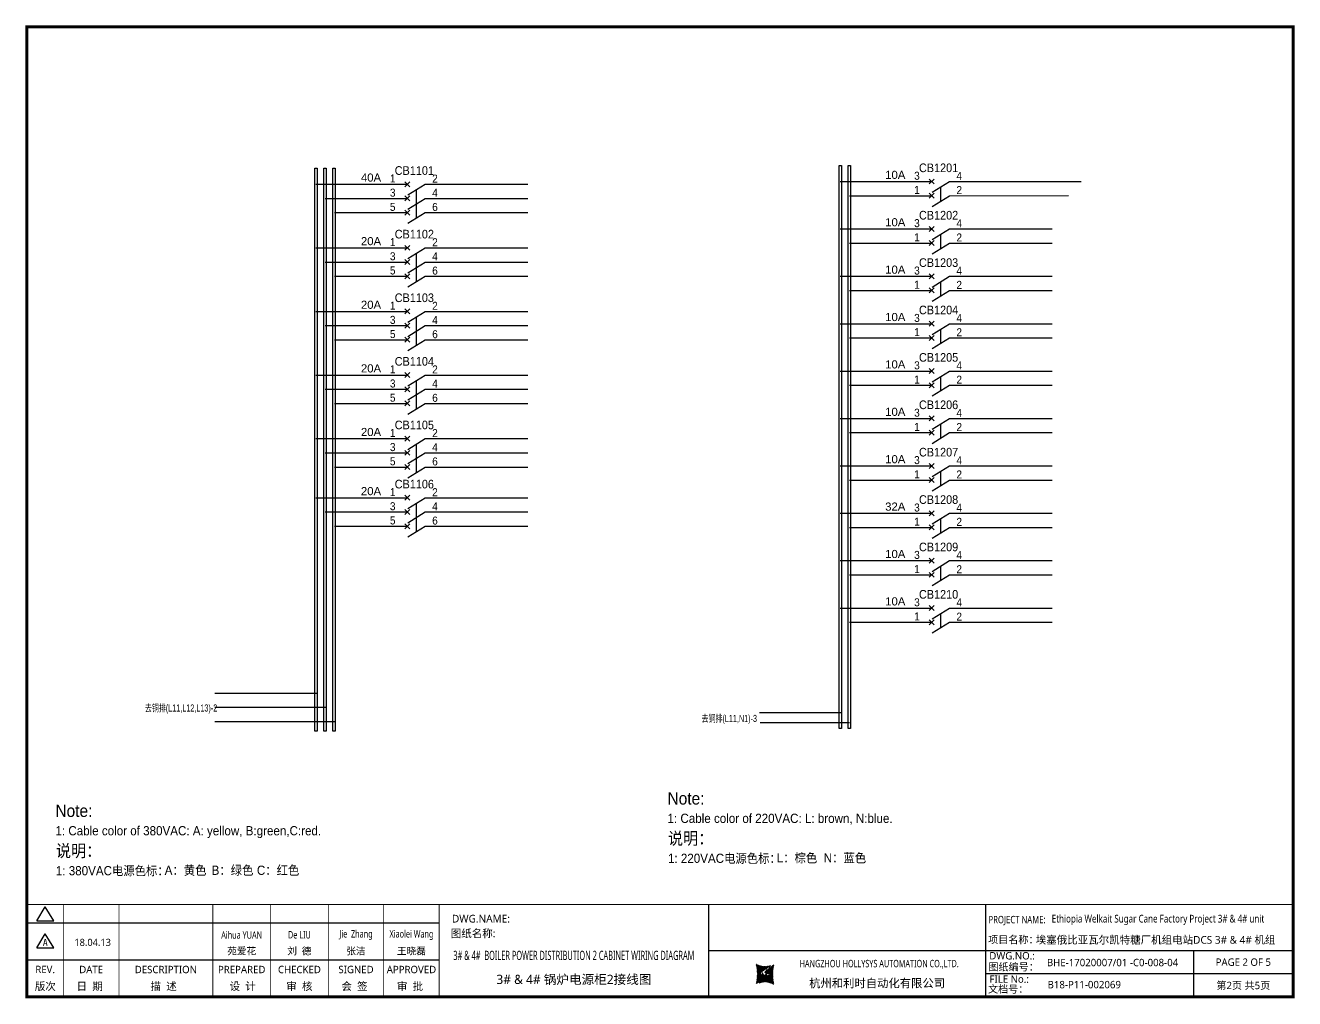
# Model space of a CAD drawing. Extents: x 81437 to 204847, y -54597 to -29444.
# Drawn here: x 96500 to 100625, y -45834 to -42672 of the extents above; entities that cross this region are included whole.
import ezdxf
from ezdxf.enums import TextEntityAlignment as Align
from ezdxf.lldxf.tags import DXFTag

# ---------------------------------------------------------------- set-up
doc = ezdxf.new("R2010")
doc.units = 0
doc.header["$LTSCALE"] = 100
doc.header["$MEASUREMENT"] = 0
for name, color, linetype in [('t', 1, 'Continuous'), ('标准图框及表格', 7, 'Continuous'), ('空气开关', 7, 'Continuous')]:
    doc.layers.add(name, color=color, linetype=linetype)
doc.styles.add('HZ', font='arial.ttf', dxfattribs={"width": 0.7})
doc.styles.get("Standard").update_dxf_attribs({"font": ''})
doc.styles.add('微软雅黑', font='')
doc.styles.get('Standard').set_extended_font_data('SimSun')
doc.styles.get('微软雅黑').set_extended_font_data('Microsoft YaHei')
tags = doc.linetypes.add('CENTER', pattern=[2, 1.25, -0.25, 0.25, -0.25]).pattern_tags.tags
tags[10:11] = [DXFTag(74, 4), DXFTag(75, 0), DXFTag(340, '0'), DXFTag(46, 1.0), DXFTag(50, 0.0), DXFTag(44, 0.0), DXFTag(45, 0.0)]
tags[8:9] = [DXFTag(74, 4), DXFTag(75, 0), DXFTag(340, '0'), DXFTag(46, 1.0), DXFTag(50, 0.0), DXFTag(44, 0.0), DXFTag(45, 0.0)]
tags[6:7] = [DXFTag(74, 4), DXFTag(75, 0), DXFTag(340, '0'), DXFTag(46, 1.0), DXFTag(50, 0.0), DXFTag(44, 0.0), DXFTag(45, 0.0)]
tags[4:5] = [DXFTag(74, 4), DXFTag(75, 0), DXFTag(340, '0'), DXFTag(46, 1.0), DXFTag(50, 0.0), DXFTag(44, 0.0), DXFTag(45, 0.0)]
pattern_1 = [(45, (-6.162819773475348, -58.86246267448996), (-0.736262898216564, 0.7362628982165641), [])]

# ---------------------------------------------------------------- blocks, each defined once
blk = doc.blocks.new('供电端子')
at = {"style": 'HZ', "width": 0.7}
blk.add_attdef('供电端子', (0, 0), '', height=17, dxfattribs=at)
blk = doc.blocks.new('图框')
at = {"layer": '标准图框及表格'}
h = blk.add_hatch(dxfattribs=at)
h.set_pattern_fill('ANSI31', color=5, scale=8.329863809039892, style=0)
h.set_pattern_definition(pattern_1)
edge = h.paths.add_edge_path()
edge.add_arc((2393.094436262916, -3057.016314091056), 55.18534773488954, 238.1092081981581, 291.6531626184834)
edge.add_line((2413.457117633552, -3108.307481089123), (2382.362679957259, -3129.105284474292))
edge.add_arc((2232.744557938924, -3137.191253253037), 135.3602868968974, 346.3915348661821, 374.2500326978034)
edge.add_line((2364.304773850054, -3169.039594784347), (2391.343418124445, -3146.7148906974))
edge.add_line((2385.17637942767, -3139.143911424919), (2389.981166822123, -3139.761302572286))
edge.add_spline(control_points=[(2391.307199095063, -3146.750097628447), (2392.196661605914, -3145.885543305817), (2393.808172678844, -3144.319160410171), (2393.706362376579, -3140.114756849009), (2391.263680388605, -3139.875266105763), (2389.959101290711, -3139.747359722689)], knot_values=[0, 0, 0, 0, 6.844331067525468, 12.40042740766005, 18.76924275352248, 18.76924275352248, 18.76924275352248, 18.76924275352248], weights=[1, 1, 1, 1, 1, 1], degree=3, periodic=0)
edge.add_spline(control_points=[(2382.352543285211, -3129.127895979397), (2381.626555155563, -3129.73152025812), (2380.315378592357, -3130.821700626719), (2379.381276507607, -3132.24510027398), (2378.964379386169, -3132.880374753903)], knot_values=[0, 0, 0, 0, 5.253673658024614, 9.488438564008057, 9.488438564008057, 9.488438564008057, 9.488438564008057], weights=[1, 1, 1, 1, 1], degree=3, periodic=0)
edge.add_spline(control_points=[(2380.109845815059, -3131.144179531064), (2379.558651433159, -3131.767985770505), (2378.469607692277, -3133.249177120419), (2378.75000888206, -3136.59141356358), (2381.696031569307, -3138.758015293683), (2384.022624161043, -3139.007997601494), (2385.15175362843, -3139.129317677358)], knot_values=[10.66597461496156, 10.66597461496156, 10.66597461496156, 10.66597461496156, 18.97770399508879, 28.89455822145742, 41.119553648298, 52.64692538081317, 52.64692538081317, 52.64692538081317, 52.64692538081317], weights=[1, 1, 1, 1, 1, 1, 1], degree=3, periodic=0)
h = blk.add_hatch(dxfattribs=at)
h.set_pattern_fill('ANSI31', color=3, scale=8.329863809039892, style=0)
h.set_pattern_definition(pattern_1)
edge = h.paths.add_edge_path()
edge.add_line((2396.306912351669, -3134.638821765021), (2401.543221691929, -3135.303048767099))
edge.add_spline(control_points=[(2394.881673431148, -3127.632408877759), (2393.992210920092, -3128.496963200258), (2392.380699847337, -3130.063346096064), (2392.482510149457, -3134.26774965708), (2394.925192137576, -3134.507240400384), (2396.229771235499, -3134.635146783385)], knot_values=[0, 0, 0, 0, 6.844331067526932, 12.40042740766158, 18.76924275352342, 18.76924275352342, 18.76924275352342, 18.76924275352342], weights=[1, 1, 1, 1, 1, 1], degree=3, periodic=0)
edge.add_line((2421.884098676157, -3105.342911721815), (2394.845454401773, -3127.667615808762))
edge.add_spline(control_points=[(2406.462349776273, -3142.781070641064), (2406.85282482484, -3142.285248106444), (2407.700959278394, -3140.915136680455), (2407.438863643569, -3137.791092942495), (2404.4928409567, -3135.624491212552), (2402.166248364556, -3135.374508904741), (2401.037118897577, -3135.253188828716)], knot_values=[12.65408913243743, 12.65408913243743, 12.65408913243743, 12.65408913243743, 18.97770399508879, 28.89455822145742, 41.119553648298, 52.64692538081317, 52.64692538081317, 52.64692538081317, 52.64692538081317], weights=[1, 1, 1, 1, 1, 1, 1], degree=3, periodic=0)
edge.add_line((2405.463463917236, -3143.838156073773), (2406.618423075823, -3142.594514654259))
edge.add_line((2403.858524028219, -3145.261600863971), (2405.463463917236, -3143.838156073904))
edge.add_line((2372.73175489228, -3166.075025417009), (2403.826192568573, -3145.277222031841))
edge.add_arc((2393.094436262916, -3217.366192415033), 55.18534773488965, 58.10920819815809, 111.6531626184834)
edge.add_arc((2553.444314586908, -3137.191253253037), 135.360286896897, 166.3915348661823, 194.2500326978024)
at = {"color": 7}
for p, q in [((2209.47921527367, -2910.443887418679), (2209.47921527367, -3210.443887418679)), ((3109.47921527367, -2910.443887418679), (3109.47921527367, -3210.443887418679)), ((-6.162819773475348, -2970.443887418679), (1333.995352829523, -2970.443887418679)), ((-6.162819773475348, -3090.443887418679), (1333.995352829523, -3090.443887418679)), ((2209.47921527367, -3060.443887418679), (3109.47921527367, -3060.443887418679)), ((3109.47921527367, -3060.443887418679), (4109.47921527367, -3060.443887418679)), ((3785.62275226965, -3060.443887418679), (3785.62275226965, -3210.443887418679)), ((4109.47921527367, -3135.443887418679), (3109.47921527367, -3135.443887418679))]:
    blk.add_line(p, q, dxfattribs=at)
at = {"color": 7, "const_width": 3}
blk.add_lwpolyline([(4109.47921527367, -2910.443887418679), (-6.162819773475348, -2910.443887418679)], dxfattribs=at)
at = {"layer": 't', "color": 7}
for p, q in [((25.78656344305637, -2963.855076038152), (53.73638948711596, -2917.984787991318)), ((81.68621553114644, -2963.855076038152), (53.73638948711596, -2917.984787991318)), ((25.78656344305637, -2963.855076038152), (81.68621553114644, -2963.855076038152)), ((25.78656344305637, -3051.839702165522), (53.73638948711596, -3005.969414118631)), ((81.68621553114644, -3051.839702165522), (53.73638948711596, -3005.969414118631)), ((25.78656344305637, -3051.839702165522), (81.68621553114644, -3051.839702165522))]:
    blk.add_line(p, q, dxfattribs=at)
at = {"layer": 't', "color": 7, "const_width": 9.61519705431492}
blk.add_lwpolyline([(4109.47921527367, -3210.443887418679), (4109.47921527367, -58.86246267448996), (-6.162819773475348, -58.86246267448996), (-6.162819773475348, -3210.443887418679)], close=True, dxfattribs=at)
at = {"layer": 't', "color": 7, "const_width": 2.40379926357873}
for points in [[(112.6024995874977, -2911.645787050457), (112.6024995874977, -3210.443887418679)], [(292.8874443558816, -2911.645787050457), (292.8874443558816, -3210.443887418679)], [(598.2254953145239, -2911.645787050457), (598.2254953145239, -3215.27550872017)], [(785.8254793036103, -2911.645787050457), (785.8254793036103, -3215.27550872017)], [(973.4254632926677, -2911.645787050457), (973.4254632926677, -3215.27550872017)], [(1153.71040806111, -2911.645787050457), (1153.71040806111, -3215.27550872017)], [(1333.995352829523, -2911.645787050457), (1333.995352829523, -3215.27550872017)]]:
    blk.add_lwpolyline(points, dxfattribs=at)
at = {"color": 7, "linetype": 'CENTER', "style": '微软雅黑'}
for s, height, p in [('项目名称：', 24, (3118.237888517288, -3036.94681899895)), ('图纸编号：', 24, (3119.058468482224, -3125.527001057468)), ('杭州和利时自动化有限公司', 27, (2536.38633266712, -3179.976961063531)), ('文档号：', 24, (3117.869572934458, -3197.591179766443))]:
    blk.add_text(s, height=height, dxfattribs=at).set_placement(p)
at = {"color": 7, "style": '微软雅黑', "flags": 8}
for tag, p, height in [('DWG.NAME:', (1375.473639447489, -2969.2419877869), 25), ('DWG.NO.:', (3122.023352488108, -3089.264933317976), 24), ('图纸编号', (3309.199899152482, -3111.267140832559), 24), ('FILENO.:', (3122.509725826509, -3164.966587124836), 24), ('文档号', (3311.563545755656, -3182.994948628203), 24)]:
    blk.add_attdef(tag, p, '', height=height, dxfattribs=at)
at = {"color": 7, "style": '微软雅黑', "width": 0.8, "flags": 8}
for tag, p, height in [('PROJECTNAME:', (3119.317365890063, -2971.670387076527), 24), ('PROJECT_NAME', (3324.743137664682, -2969.191656158461), 25)]:
    blk.add_attdef(tag, p, '', height=height, dxfattribs=at)
at = {"color": 7, "style": '微软雅黑', "flags": 8}
for tag, height, width, p in [('RENLIU', 24, 0.7, (692.0254873090671, -3009.243060483925)), ('SHUFENWANG', 24, 0.7, (879.6254712981536, -3009.243060483925)), ('FANGHOU', 24, 0.7, (1063.567935676903, -3009.243060483925)), ('DANDANLI', 24, 0.7, (1243.852880445316, -3009.243060483925)), ('#10STATIONONTROLCABINETCOVER', 30, 0.6, (1771.737284051596, -3076.044837234568)), ('HANGZHOUHOLLYSYSAUTOMATIONCO.,LTD.', 24, 0.7, (2763.919484516009, -3104.577265918681))]:
    blk.add_attdef(tag, text='', height=height, dxfattribs=dict(at, width=width)).set_placement(p, align=Align.MIDDLE)
for tag, p in [('图纸名称:', (1371.649552043295, -3024.785799731683)), ('项目名称', (3272.897224152879, -3045.626842364768))]:
    blk.add_attdef(tag, text='', height=25, dxfattribs=at).set_placement(p, align=Align.BOTTOM_LEFT)
at = {"color": 7, "flags": 8}
blk.add_attdef('A', text='', height=23, dxfattribs=at).set_placement((53.73638948711596, -3033.744016823508), align=Align.MIDDLE)
at = {"color": 7, "style": '微软雅黑', "flags": 8}
for tag, height, p in [('设计时间', 23, (207.7030023673433, -3033.744016823508)), ('刘仁', 23, (692.0254873090671, -3061.050838701933)), ('王姝芬', 23, (879.6254712981536, -3061.050838701933)), ('侯方', 23, (1063.567935676903, -3061.050838701933)), ('李丹丹', 23, (1243.852880445316, -3061.050838701933)), ('PAGEXOFX', 24, (3947.55098377166, -3097.943887418679)), ('REV.', 24, (53.21983990701119, -3121.911417548025)), ('DATE', 24, (202.7449719716897, -3121.911417548025)), ('DESCRIPTION', 24, (445.5564698352027, -3121.911417548025)), ('PREPARED', 24, (692.0254873090671, -3121.911417548025)), ('CHECKED', 24, (879.625471298139, -3121.911417548025)), ('SIGNED', 24, (1063.567935676889, -3121.911417548025)), ('APPROVED', 24, (1243.852880445316, -3121.911417548025)), ('图纸名称', 30, (1771.737284051596, -3153.557526718527)), ('第几页共几页', 24, (3947.55098377166, -3172.943887418679))]:
    blk.add_attdef(tag, text='', height=height, dxfattribs=at).set_placement(p, align=Align.MIDDLE)
at = {"layer": 't', "color": 7, "style": '微软雅黑'}
for s, p in [('版次', (53.73638948711596, -3176.462903945333)), ('日  期', (198.0371495971121, -3176.462903945333)), ('描  述', (438.3267756979694, -3176.462903945333)), ('设  计', (695.3342144116759, -3176.462903945333)), ('审  核', (879.4319590690502, -3176.462903945333)), ('会  签', (1058.860113302311, -3176.462903945333)), ('审  批', (1239.145058070724, -3176.462903945333))]:
    blk.add_text(s, height=25, dxfattribs=at).set_placement(p, align=Align.MIDDLE_CENTER)
at = {"layer": '标准图框及表格', "color": 5, "style": 'HZ'}
for s, p in [('pgqh', (2367.722055843864, -3118.539690870716)), ('hollilas', (2367.889081852576, -3144.830947292762))]:
    blk.add_text(s, height=5.205656721233694, dxfattribs=at).set_placement(p)
at = {"layer": '标准图框及表格', "color": 3, "style": 'HZ'}
for s, height, p in [('auto', 8.676094535389492, (2394.744307490306, -3133.062499086471)), ('hollysys', 4.338047267694746, (2396.375285240625, -3158.593924068552))]:
    blk.add_text(s, height=height, dxfattribs=at).set_placement(p)

msp = doc.modelspace()

# ---------------------------------------------------------------- linework, layer by layer
at = {"color": 2}
for p, q in [((97444.14404328162, -43187.76342369073), (97740.80865691084, -43187.76342369073)), ((97799.36238822201, -43187.76342369073), (98133.05785036826, -43187.76342369073)), ((97444.14404328162, -43394.44755225478), (97740.80865691084, -43394.44755225478)), ((97799.36238822201, -43394.44755225478), (98133.05785036826, -43394.44755225478)), ((97444.14404328162, -43601.13168081883), (97740.80865691084, -43601.13168081883)), ((97799.36238822201, -43601.13168081883), (98133.05785036826, -43601.13168081883)), ((97444.14404328162, -43807.81580938289), (97740.80865691084, -43807.81580938289)), ((97799.36238822201, -43807.81580938289), (98133.05785036826, -43807.81580938289)), ((97444.14404328162, -44014.49993794694), (97740.80865691084, -44014.49993794694)), ((97799.36238822201, -44014.49993794694), (98133.05785036826, -44014.49993794694)), ((97444.12853414574, -44206.71866868505), (97740.79314777497, -44206.71866868505)), ((97799.34687908614, -44206.71866868505), (98133.04234123239, -44206.71866868505)), ((97115.35633992113, -44841.23645220316), (97449.05180206738, -44841.23645220316))]:
    msp.add_line(p, q, dxfattribs=at)
at = {"color": 6}
for p, q in [((97748.90053575818, -43195.85530253806), (97732.7167780635, -43179.67154484339)), ((97732.7167780635, -43195.85530253806), (97748.90053575818, -43179.67154484339)), ((97742.89071328589, -43222.55140986836), (97799.36238822201, -43187.76342369073)), ((99452.78795461544, -43187.02858404418), (99436.60419692077, -43170.84482634951)), ((99436.60419692077, -43187.02858404418), (99452.78795461544, -43170.84482634951)), ((99446.77813214315, -43213.72469137447), (99503.24980707928, -43178.93670519684)), ((97732.7167780635, -43241.96693796956), (97748.90053575818, -43225.78318027489)), ((97748.90053575818, -43241.96693796956), (97732.7167780635, -43225.78318027489)), ((99436.60419692077, -43233.14021947568), (99452.78795461544, -43216.95646178101)), ((99452.78795461544, -43233.14021947568), (99436.60419692077, -43216.95646178101)), ((99446.77813214315, -43259.83632680598), (99503.24980707928, -43225.04834062835)), ((97732.7167780635, -43288.07857340106), (97748.90053575818, -43271.89481570639)), ((97748.90053575818, -43288.07857340106), (97732.7167780635, -43271.89481570639)), ((97742.89071328589, -43268.66304529986), (97799.36238822201, -43233.87505912223)), ((97742.89071328589, -43314.77468073136), (97799.36238822201, -43279.98669455373)), ((99452.78795461544, -43341.02858404418), (99436.60419692077, -43324.84482634951)), ((99436.60419692077, -43341.02858404418), (99452.78795461544, -43324.84482634951)), ((99446.77813214315, -43367.72469137447), (99503.24980707928, -43332.93670519684)), ((97748.90053575818, -43402.53943110212), (97732.7167780635, -43386.35567340744)), ((97732.7167780635, -43402.53943110212), (97748.90053575818, -43386.35567340744)), ((97742.89071328589, -43429.23553843241), (97799.36238822201, -43394.44755225478)), ((99452.78795461544, -43387.14021947568), (99436.60419692077, -43370.95646178101)), ((99436.60419692077, -43387.14021947568), (99452.78795461544, -43370.95646178101)), ((99446.77813214315, -43413.83632680598), (99503.24980707928, -43379.04834062835)), ((97732.7167780635, -43448.65106653362), (97748.90053575818, -43432.46730883895)), ((97748.90053575818, -43448.65106653362), (97732.7167780635, -43432.46730883895)), ((97732.7167780635, -43494.76270196512), (97748.90053575818, -43478.57894427045)), ((97748.90053575818, -43494.76270196512), (97732.7167780635, -43478.57894427045)), ((97742.89071328589, -43475.34717386391), (97799.36238822201, -43440.55918768628)), ((99436.60419692077, -43495.02858404418), (99452.78795461544, -43478.84482634951)), ((99452.78795461544, -43495.02858404418), (99436.60419692077, -43478.84482634951)), ((97742.89071328589, -43521.45880929541), (97799.36238822201, -43486.67082311778)), ((99446.77813214315, -43521.72469137447), (99503.24980707928, -43486.93670519684)), ((99436.60419692077, -43541.14021947568), (99452.78795461544, -43524.95646178101)), ((99452.78795461544, -43541.14021947568), (99436.60419692077, -43524.95646178101)), ((99446.77813214315, -43567.83632680598), (99503.24980707928, -43533.04834062835)), ((97748.90053575818, -43609.22355966617), (97732.7167780635, -43593.0398019715)), ((97732.7167780635, -43609.22355966617), (97748.90053575818, -43593.0398019715)), ((97742.89071328589, -43635.91966699647), (97799.36238822201, -43601.13168081883)), ((97732.7167780635, -43655.33519509767), (97748.90053575818, -43639.151437403)), ((97748.90053575818, -43655.33519509767), (97732.7167780635, -43639.151437403)), ((99452.78795461544, -43649.02858404418), (99436.60419692077, -43632.84482634951)), ((99436.60419692077, -43649.02858404418), (99452.78795461544, -43632.84482634951)), ((99446.77813214315, -43675.72469137447), (99503.24980707928, -43640.93670519684)), ((97732.7167780635, -43701.44683052917), (97748.90053575818, -43685.2630728345)), ((97748.90053575818, -43701.44683052917), (97732.7167780635, -43685.2630728345)), ((97742.89071328589, -43682.03130242797), (97799.36238822201, -43647.24331625034)), ((99452.78795461544, -43695.14021947568), (99436.60419692077, -43678.95646178101)), ((99436.60419692077, -43695.14021947568), (99452.78795461544, -43678.95646178101)), ((97742.89071328589, -43728.14293785947), (97799.36238822201, -43693.35495168184)), ((99446.77813214315, -43721.83632680598), (99503.24980707928, -43687.04834062835)), ((97748.90053575818, -43815.90768823023), (97732.7167780635, -43799.72393053555)), ((97732.7167780635, -43815.90768823023), (97748.90053575818, -43799.72393053555)), ((97742.89071328589, -43842.60379556052), (97799.36238822201, -43807.81580938289)), ((99436.60419692077, -43803.02858404418), (99452.78795461544, -43786.84482634951)), ((99452.78795461544, -43803.02858404418), (99436.60419692077, -43786.84482634951)), ((99446.77813214315, -43829.72469137447), (99503.24980707928, -43794.93670519684)), ((97732.7167780635, -43862.01932366173), (97748.90053575818, -43845.83556596706)), ((97748.90053575818, -43862.01932366173), (97732.7167780635, -43845.83556596706)), ((99436.60419692077, -43849.14021947568), (99452.78795461544, -43832.95646178101)), ((99452.78795461544, -43849.14021947568), (99436.60419692077, -43832.95646178101)), ((99446.77813214315, -43875.83632680598), (99503.24980707928, -43841.04834062835)), ((97732.7167780635, -43908.13095909323), (97748.90053575818, -43891.94720139856)), ((97748.90053575818, -43908.13095909323), (97732.7167780635, -43891.94720139856)), ((97742.89071328589, -43888.71543099202), (97799.36238822201, -43853.92744481439)), ((97742.89071328589, -43934.82706642352), (97799.36238822201, -43900.03908024589)), ((99452.78795461544, -43957.02858404418), (99436.60419692077, -43940.84482634951)), ((99436.60419692077, -43957.02858404418), (99452.78795461544, -43940.84482634951)), ((99446.77813214315, -43983.72469137447), (99503.24980707928, -43948.93670519684)), ((97748.90053575818, -44022.59181679428), (97732.7167780635, -44006.40805909961)), ((97732.7167780635, -44022.59181679428), (97748.90053575818, -44006.40805909961)), ((97742.89071328589, -44049.28792412458), (97799.36238822201, -44014.49993794694)), ((99452.78795461544, -44003.14021947568), (99436.60419692077, -43986.95646178101)), ((99436.60419692077, -44003.14021947568), (99452.78795461544, -43986.95646178101)), ((99446.77813214315, -44029.83632680598), (99503.24980707928, -43995.04834062835)), ((97732.7167780635, -44068.70345222578), (97748.90053575818, -44052.51969453111)), ((97748.90053575818, -44068.70345222578), (97732.7167780635, -44052.51969453111)), ((97732.7167780635, -44114.81508765728), (97748.90053575818, -44098.63132996261)), ((97748.90053575818, -44114.81508765728), (97732.7167780635, -44098.63132996261)), ((97742.89071328589, -44095.39955955608), (97799.36238822201, -44060.61157337845)), ((99452.78795461544, -44111.02858404418), (99436.60419692077, -44094.84482634951)), ((99436.60419692077, -44111.02858404418), (99452.78795461544, -44094.84482634951)), ((97742.89071328589, -44141.51119498758), (97799.36238822201, -44106.72320880995)), ((99446.77813214315, -44137.72469137447), (99503.24980707928, -44102.93670519684)), ((99452.78795461544, -44157.14021947568), (99436.60419692077, -44140.95646178101)), ((99436.60419692077, -44157.14021947568), (99452.78795461544, -44140.95646178101)), ((99446.77813214315, -44183.83632680598), (99503.24980707928, -44149.04834062835)), ((97748.8850266223, -44214.81054753239), (97732.70126892763, -44198.62678983772)), ((97732.70126892763, -44214.81054753239), (97748.8850266223, -44198.62678983772)), ((97742.87520415001, -44241.50665486269), (97799.34687908614, -44206.71866868505)), ((97732.70126892763, -44260.92218296389), (97748.8850266223, -44244.73842526922)), ((97748.8850266223, -44260.92218296389), (97732.70126892763, -44244.73842526922)), ((97742.87520415001, -44287.61829029419), (97799.34687908614, -44252.83030411656)), ((99436.60419692077, -44265.02858404418), (99452.78795461544, -44248.84482634951)), ((99452.78795461544, -44265.02858404418), (99436.60419692077, -44248.84482634951)), ((99446.77813214315, -44291.72469137447), (99503.24980707928, -44256.93670519684)), ((97732.70126892763, -44307.03381839539), (97748.8850266223, -44290.85006070072)), ((97748.8850266223, -44307.03381839539), (97732.70126892763, -44290.85006070072)), ((97742.87520415001, -44333.72992572569), (97799.34687908614, -44298.94193954806)), ((99436.60419692077, -44311.14021947568), (99452.78795461544, -44294.95646178101)), ((99452.78795461544, -44311.14021947568), (99436.60419692077, -44294.95646178101)), ((99446.77813214315, -44337.83632680598), (99503.24980707928, -44303.04834062835)), ((99452.78795461544, -44419.02858404418), (99436.60419692077, -44402.84482634951)), ((99436.60419692077, -44419.02858404418), (99452.78795461544, -44402.84482634951)), ((99446.77813214315, -44445.72469137447), (99503.24980707928, -44410.93670519684)), ((99452.78795461544, -44465.14021947568), (99436.60419692077, -44448.95646178101)), ((99436.60419692077, -44465.14021947568), (99452.78795461544, -44448.95646178101)), ((99446.77813214315, -44491.83632680598), (99503.24980707928, -44457.04834062835)), ((99452.78795461544, -44573.02858404418), (99436.60419692077, -44556.84482634951)), ((99436.60419692077, -44573.02858404418), (99452.78795461544, -44556.84482634951)), ((99446.77813214315, -44599.72469137447), (99503.24980707928, -44564.93670519684)), ((99452.78795461544, -44619.14021947568), (99436.60419692077, -44602.95646178101)), ((99436.60419692077, -44619.14021947568), (99452.78795461544, -44602.95646178101)), ((99446.77813214315, -44645.83632680598), (99503.24980707928, -44611.04834062835))]:
    msp.add_line(p, q, dxfattribs=at)
at = {"color": 43}
for p, q in [((99148.03146213888, -43178.93670519684), (99444.69607576811, -43178.93670519684)), ((99503.24980707928, -43178.93670519684), (99930.6365132653, -43178.93670519684)), ((99148.03146213888, -43332.93670519684), (99444.69607576811, -43332.93670519684)), ((99503.24980707928, -43332.93670519684), (99836.94526922553, -43332.93670519684)), ((99148.03146213888, -43486.93670519684), (99444.69607576811, -43486.93670519684)), ((99503.24980707928, -43486.93670519684), (99836.94526922553, -43486.93670519684)), ((99148.03146213888, -43640.93670519684), (99444.69607576811, -43640.93670519684)), ((99503.24980707928, -43640.93670519684), (99836.94526922553, -43640.93670519684)), ((99148.03146213888, -43794.93670519684), (99444.69607576811, -43794.93670519684)), ((99503.24980707928, -43794.93670519684), (99836.94526922553, -43794.93670519684)), ((99148.03146213888, -43948.93670519684), (99444.69607576811, -43948.93670519684)), ((99503.24980707928, -43948.93670519684), (99836.94526922553, -43948.93670519684)), ((99148.03146213888, -44102.93670519684), (99444.69607576811, -44102.93670519684)), ((99503.24980707928, -44102.93670519684), (99836.94526922553, -44102.93670519684)), ((99148.03146213888, -44256.93670519684), (99444.69607576811, -44256.93670519684)), ((99503.24980707928, -44256.93670519684), (99836.94526922553, -44256.93670519684)), ((99148.03146213888, -44410.93670519684), (99444.69607576811, -44410.93670519684)), ((99503.24980707928, -44410.93670519684), (99836.94526922553, -44410.93670519684)), ((99148.03146213888, -44564.93670519684), (99444.69607576811, -44564.93670519684)), ((99503.24980707928, -44564.93670519684), (99836.94526922553, -44564.93670519684)), ((98885.8382757312, -44903.92137703377), (99152.34691491521, -44903.92137703377))]:
    msp.add_line(p, q, dxfattribs=at)
at = {"color": 5}
for p, q in [((99177.7314621389, -43225.04834062835), (99444.69607576811, -43225.04834062835)), ((99503.24980707928, -43225.04834062835), (99890.10954765927, -43224.2278926483)), ((99177.7314621389, -43379.04834062835), (99444.69607576811, -43379.04834062835)), ((99503.24980707928, -43379.04834062835), (99836.35561956036, -43379.04834062835)), ((99177.7314621389, -43533.04834062835), (99444.69607576811, -43533.04834062835)), ((99503.24980707928, -43533.04834062835), (99836.35561956036, -43533.04834062835)), ((99177.7314621389, -43687.04834062835), (99444.69607576811, -43687.04834062835)), ((99503.24980707928, -43687.04834062835), (99836.35561956036, -43687.04834062835)), ((99177.7314621389, -43841.04834062835), (99444.69607576811, -43841.04834062835)), ((99503.24980707928, -43841.04834062835), (99836.35561956036, -43841.04834062835)), ((99177.7314621389, -43995.04834062835), (99444.69607576811, -43995.04834062835)), ((99503.24980707928, -43995.04834062835), (99836.35561956036, -43995.04834062835)), ((99177.7314621389, -44149.04834062835), (99444.69607576811, -44149.04834062835)), ((99503.24980707928, -44149.04834062835), (99836.35561956036, -44149.04834062835)), ((99177.7314621389, -44303.04834062835), (99444.69607576811, -44303.04834062835)), ((99503.24980707928, -44303.04834062835), (99836.35561956036, -44303.04834062835)), ((99177.7314621389, -44457.04834062835), (99444.69607576811, -44457.04834062835)), ((99503.24980707928, -44457.04834062835), (99836.35561956036, -44457.04834062835)), ((99177.7314621389, -44611.04834062835), (99444.69607576811, -44611.04834062835)), ((99503.24980707928, -44611.04834062835), (99836.35561956036, -44611.04834062835)), ((98887.30180997304, -44936.35365010255), (99177.89974155558, -44936.35365010255))]:
    msp.add_line(p, q, dxfattribs=at)
at = {"color": 3}
for p, q in [((97473.84404328163, -43233.87505912223), (97740.80865691084, -43233.87505912223)), ((97799.36238822201, -43233.87505912223), (98132.4682007031, -43233.87505912223)), ((97473.84404328163, -43440.55918768628), (97740.80865691084, -43440.55918768628)), ((97799.36238822201, -43440.55918768628), (98132.4682007031, -43440.55918768628)), ((97473.84404328163, -43647.24331625034), (97740.80865691084, -43647.24331625034)), ((97799.36238822201, -43647.24331625034), (98132.4682007031, -43647.24331625034)), ((97473.84404328163, -43853.92744481439), (97740.80865691084, -43853.92744481439)), ((97799.36238822201, -43853.92744481439), (98132.4682007031, -43853.92744481439)), ((97473.84404328163, -44060.61157337845), (97740.80865691084, -44060.61157337845)), ((97799.36238822201, -44060.61157337845), (98132.4682007031, -44060.61157337845)), ((97473.82853414575, -44252.83030411656), (97740.79314777497, -44252.83030411656)), ((97799.34687908614, -44252.83030411656), (98132.45269156722, -44252.83030411656)), ((97115.35633992113, -44887.34808763467), (97477.92796357925, -44887.34808763467))]:
    msp.add_line(p, q, dxfattribs=at)
at = {"color": 1}
for p, q in [((97503.82492239331, -43279.98669455373), (97740.80865691084, -43279.98669455373)), ((97799.36238822201, -43279.98669455373), (98132.4682007031, -43279.98669455373)), ((97503.82492239331, -43486.67082311778), (97740.80865691084, -43486.67082311778)), ((97799.36238822201, -43486.67082311778), (98132.4682007031, -43486.67082311778)), ((97503.82492239331, -43693.35495168184), (97740.80865691084, -43693.35495168184)), ((97799.36238822201, -43693.35495168184), (98132.4682007031, -43693.35495168184)), ((97503.82492239331, -43900.03908024589), (97740.80865691084, -43900.03908024589)), ((97799.36238822201, -43900.03908024589), (98132.4682007031, -43900.03908024589)), ((97503.82492239331, -44106.72320880995), (97740.80865691084, -44106.72320880995)), ((97799.36238822201, -44106.72320880995), (98132.4682007031, -44106.72320880995)), ((97503.80941325743, -44298.94193954806), (97740.79314777497, -44298.94193954806)), ((97799.34687908614, -44298.94193954806), (98132.45269156722, -44298.94193954806)), ((97115.35633992113, -44933.45972306617), (97506.43132960523, -44933.45972306617))]:
    msp.add_line(p, q, dxfattribs=at)
at = {"color": 2}
msp.add_lwpolyline([(97448.1313296053, -43136.06342369074), (97448.1313296053, -44964.89140112481), (97440.29404328164, -44964.89140112481), (97440.29404328164, -43136.06342369074)], close=True, dxfattribs=at)
at = {"color": 3}
msp.add_lwpolyline([(97477.28132960526, -43136.06342369074), (97477.28132960526, -44964.89140112481), (97469.4440432816, -44964.89140112481), (97469.4440432816, -43136.06342369074)], close=True, dxfattribs=at)
at = {"color": 1}
msp.add_lwpolyline([(97506.43132960523, -43136.06342369074), (97506.43132960523, -44964.89140112481), (97498.59404328157, -44964.89140112481), (97498.59404328157, -43136.06342369074)], close=True, dxfattribs=at)
at = {"color": 43}
msp.add_lwpolyline([(99152.01874846256, -43127.23670519686), (99152.01874846256, -44956.06468263092), (99144.1814621389, -44956.06468263092), (99144.1814621389, -43127.23670519686)], close=True, dxfattribs=at)
at = {"color": 5}
msp.add_lwpolyline([(99181.16874846253, -43127.23670519686), (99181.16874846253, -44956.06468263092), (99173.33146213887, -44956.06468263092), (99173.33146213887, -43127.23670519686)], close=True, dxfattribs=at)
at = {"layer": '空气开关', "color": 6}
for p, q in [((97771.12655075395, -43251.26905221103), (97771.12655075395, -43205.15741677956)), ((99475.01396961122, -43242.44233371715), (99475.01396961122, -43196.33069828567)), ((97771.12655075395, -43297.38068764253), (97771.12655075395, -43251.26905221106)), ((99475.01396961122, -43396.44233371715), (99475.01396961122, -43350.33069828567)), ((97771.12655075395, -43457.95318077508), (97771.12655075395, -43411.84154534361)), ((97771.12655075395, -43504.06481620658), (97771.12655075395, -43457.95318077511)), ((99475.01396961122, -43550.44233371715), (99475.01396961122, -43504.33069828567)), ((97771.12655075395, -43664.63730933914), (97771.12655075395, -43618.52567390766)), ((97771.12655075395, -43710.74894477064), (97771.12655075395, -43664.63730933917)), ((99475.01396961122, -43704.44233371715), (99475.01396961122, -43658.33069828567)), ((97771.12655075395, -43871.32143790319), (97771.12655075395, -43825.20980247172)), ((99475.01396961122, -43858.44233371715), (99475.01396961122, -43812.33069828567)), ((97771.12655075395, -43917.43307333469), (97771.12655075395, -43871.32143790322)), ((99475.01396961122, -44012.44233371715), (99475.01396961122, -43966.33069828567)), ((97771.12655075395, -44078.00556646725), (97771.12655075395, -44031.89393103577)), ((97771.12655075395, -44124.11720189875), (97771.12655075395, -44078.00556646728)), ((99475.01396961122, -44166.44233371715), (99475.01396961122, -44120.33069828567)), ((97771.11104161807, -44270.22429720536), (97771.11104161807, -44224.11266177388)), ((97771.11104161807, -44316.33593263686), (97771.11104161807, -44270.22429720539)), ((99475.01396961122, -44320.44233371715), (99475.01396961122, -44274.33069828567)), ((99475.01396961122, -44474.44233371715), (99475.01396961122, -44428.33069828567)), ((99475.01396961122, -44628.44233371715), (99475.01396961122, -44582.33069828567))]:
    msp.add_line(p, q, dxfattribs=at)

# ---------------------------------------------------------------- block references
at = {"color": 1}
ref = msp.add_blockref('图框', (96510.56988423422, -42617.58369194617), dxfattribs=at)
ref.add_attrib('PROJECTNAME:', 'PROJECT NAME:', (99629.88725012429, -45589.2540790227), dxfattribs={"color": 7, "height": 24, "style": '微软雅黑', "width": 0.8000000000000002})
ref.add_attrib('FILENO.:', 'FILE No.:', (99633.07961006073, -45782.55027907101), dxfattribs={"color": 7, "height": 24, "style": '微软雅黑'})
ref.add_attrib('DWG.NO.:', 'DWG.NO.:', (99632.59323672233, -45706.84862526415), dxfattribs={"color": 7, "height": 24, "style": '微软雅黑'})
ref.add_attrib('PAGEXOFX', 'PAGE 2 OF 5', dxfattribs={"color": 7, "height": 24, "style": '微软雅黑', "flags": 8}).set_placement((100458.1208680059, -45715.52757936485), align=Align.MIDDLE)
ref.add_attrib('PROJECT_NAME', 'Ethiopia Welkait Sugar Cane Factory Project 3# & 4# unit', (99835.31302189891, -45586.77534810463), dxfattribs={"color": 7, "height": 25, "style": '微软雅黑', "width": 0.8})
ref.add_attrib('项目名称', '埃塞俄比亚瓦尔凯特糖厂机组电站DCS 3# & 4# 机组', dxfattribs={"color": 7, "height": 25, "style": '微软雅黑'}).set_placement((99783.4671083871, -45663.21053431094), align=Align.BOTTOM_LEFT)
ref.add_attrib('HANGZHOUHOLLYSYSAUTOMATIONCO.,LTD.', 'HANGZHOU HOLLYSYS AUTOMATION CO.,LTD.', dxfattribs={"color": 7, "height": 24, "style": '微软雅黑', "width": 0.6999999999999998}).set_placement((99274.48936875023, -45722.16095786486), align=Align.MIDDLE)
ref.add_attrib('图纸名称:', '图纸名称:', dxfattribs={"color": 7, "height": 25, "style": '微软雅黑', "flags": 8}).set_placement((97882.21943627752, -45642.36949167785), align=Align.BOTTOM_LEFT)
ref.add_attrib('#10STATIONONTROLCABINETCOVER', '3# & 4#  BOILER POWER DISTRIBUTION 2 CABINET WIRING DIAGRAM', dxfattribs={"color": 7, "height": 30, "style": '微软雅黑', "width": 0.6, "flags": 8}).set_placement((98282.30716828583, -45693.62852918074), align=Align.MIDDLE)
ref.add_attrib('DWG.NAME:', 'DWG.NAME:', (97886.04352368171, -45586.82567973308), dxfattribs={"color": 7, "height": 25, "style": '微软雅黑', "flags": 8})
ref.add_attrib('DANDANLI', 'Xiaolei Wang', dxfattribs={"color": 7, "height": 24, "style": '微软雅黑', "width": 0.6999999999999998, "flags": 8}).set_placement((97754.42276467953, -45626.8267524301), align=Align.MIDDLE)
ref.add_attrib('FANGHOU', 'Jie  Zhang', dxfattribs={"color": 7, "height": 24, "style": '微软雅黑', "width": 0.6999999999999998, "flags": 8}).set_placement((97574.13781991112, -45626.8267524301), align=Align.MIDDLE)
ref.add_attrib('SHUFENWANG', 'De LIU', dxfattribs={"color": 7, "height": 24, "style": '微软雅黑', "width": 0.6999999999999998, "flags": 8}).set_placement((97390.19535553237, -45626.8267524301), align=Align.MIDDLE)
ref.add_attrib('RENLIU', 'Aihua YUAN', dxfattribs={"color": 7, "height": 24, "style": '微软雅黑', "width": 0.6999999999999998, "flags": 8}).set_placement((97202.59537154328, -45626.8267524301), align=Align.MIDDLE)
ref.add_attrib('APPROVED', 'APPROVED', dxfattribs={"color": 7, "height": 24, "style": '微软雅黑'}).set_placement((97754.42276467953, -45739.4951094942), align=Align.MIDDLE)
ref.add_attrib('SIGNED', 'SIGNED', dxfattribs={"color": 7, "height": 24, "style": '微软雅黑'}).set_placement((97574.13781991112, -45739.4951094942), align=Align.MIDDLE)
ref.add_attrib('CHECKED', 'CHECKED', dxfattribs={"color": 7, "height": 24, "style": '微软雅黑'}).set_placement((97390.19535553237, -45739.4951094942), align=Align.MIDDLE)
ref.add_attrib('PREPARED', 'PREPARED', dxfattribs={"color": 7, "height": 24, "style": '微软雅黑'}).set_placement((97202.59537154328, -45739.4951094942), align=Align.MIDDLE)
ref.add_attrib('DESCRIPTION', 'DESCRIPTION', dxfattribs={"color": 7, "height": 24, "style": '微软雅黑'}).set_placement((96956.12635406942, -45739.4951094942), align=Align.MIDDLE)
ref.add_attrib('DATE', 'DATE', dxfattribs={"color": 7, "height": 24, "style": '微软雅黑', "flags": 8}).set_placement((96713.31485620592, -45739.4951094942), align=Align.MIDDLE)
ref.add_attrib('REV.', 'REV.', dxfattribs={"color": 7, "height": 24, "style": '微软雅黑', "flags": 8}).set_placement((96563.78972414124, -45739.4951094942), align=Align.MIDDLE)
ref.add_attrib('A', 'A', dxfattribs={"color": 7, "height": 23, "flags": 8}).set_placement((96564.30627372133, -45651.32770876968), align=Align.MIDDLE)
ref.add_attrib('设计时间', '18.04.13', dxfattribs={"color": 7, "height": 23, "style": '微软雅黑', "flags": 8}).set_placement((96718.27288660157, -45651.32770876968), align=Align.MIDDLE)
ref.add_attrib('李丹丹', '王晓磊', dxfattribs={"color": 7, "height": 23, "style": '微软雅黑', "flags": 8}).set_placement((97754.42276467953, -45678.63453064811), align=Align.MIDDLE)
ref.add_attrib('侯方', '张洁', dxfattribs={"color": 7, "height": 23, "style": '微软雅黑', "flags": 8}).set_placement((97574.13781991112, -45678.63453064811), align=Align.MIDDLE)
ref.add_attrib('王姝芬', '刘  德', dxfattribs={"color": 7, "height": 23, "style": '微软雅黑', "flags": 8}).set_placement((97390.19535553237, -45678.63453064811), align=Align.MIDDLE)
ref.add_attrib('刘仁', '苑爱花', dxfattribs={"color": 7, "height": 23, "style": '微软雅黑', "flags": 8}).set_placement((97202.59537154328, -45678.63453064811), align=Align.MIDDLE)
ref.add_attrib('图纸名称', '3# & 4# 锅炉电源柜2接线图', dxfattribs={"color": 7, "height": 30, "style": '微软雅黑', "flags": 8}).set_placement((98282.30716828583, -45771.1412186647), align=Align.MIDDLE)
ref.add_attrib('文档号', 'B18-P11-002069', (99822.13342998989, -45800.57864057438), dxfattribs={"color": 7, "height": 24, "style": '微软雅黑', "flags": 8})
ref.add_attrib('图纸编号', 'BHE-17020007/01 -C0-008-04', (99819.7697833867, -45728.85083277873), dxfattribs={"color": 7, "height": 24, "style": '微软雅黑', "flags": 8})
ref.add_attrib('第几页共几页', '第2页 共5页', dxfattribs={"color": 7, "height": 24, "style": '微软雅黑', "flags": 8}).set_placement((100458.1208680059, -45790.52757936485), align=Align.MIDDLE)
ref = msp.add_blockref('供电端子', (97763.79660213384, -43157.29526711989), dxfattribs=dict(xscale=0.9349999999976717, yscale=0.9349999999976717))
ref.add_attrib('供电端子', 'CB1101', dxfattribs={"height": 28.05, "style": 'HZ', "width": 0.9}).set_placement((97763.79660213384, -43157.29526711989), align=Align.CENTER)
ref = msp.add_blockref('供电端子', (99326.88402099111, -43170.46854862601), dxfattribs=dict(xscale=0.9349999999976717, yscale=0.9349999999976717))
ref.add_attrib('供电端子', '10A', dxfattribs={"height": 26.4, "style": 'HZ'}).set_placement((99326.88402099111, -43170.46854862601), align=Align.CENTER)
ref = msp.add_blockref('供电端子', (99467.6840209911, -43148.46854862601), dxfattribs=dict(xscale=0.9349999999976717, yscale=0.9349999999976717))
ref.add_attrib('供电端子', 'CB1201', dxfattribs={"height": 28.05, "style": 'HZ', "width": 0.9}).set_placement((99467.6840209911, -43148.46854862601), align=Align.CENTER)
ref = msp.add_blockref('供电端子', (97622.99660213385, -43179.29526711989), dxfattribs=dict(xscale=0.9349999999976717, yscale=0.9349999999976717))
ref.add_attrib('供电端子', '40A', dxfattribs={"height": 26.4, "style": 'HZ'}).set_placement((97622.99660213385, -43179.29526711989), align=Align.CENTER)
ref = msp.add_blockref('供电端子', (99326.88402099111, -43324.46854862601), dxfattribs=dict(xscale=0.9349999999976717, yscale=0.9349999999976717))
ref.add_attrib('供电端子', '10A', dxfattribs={"height": 26.4, "style": 'HZ'}).set_placement((99326.88402099111, -43324.46854862601), align=Align.CENTER)
ref = msp.add_blockref('供电端子', (99467.6840209911, -43302.46854862601), dxfattribs=dict(xscale=0.9349999999976717, yscale=0.9349999999976717))
ref.add_attrib('供电端子', 'CB1202', dxfattribs={"height": 28.05, "style": 'HZ', "width": 0.9}).set_placement((99467.6840209911, -43302.46854862601), align=Align.CENTER)
ref = msp.add_blockref('供电端子', (97763.79660213384, -43363.97939568395), dxfattribs=dict(xscale=0.9349999999976717, yscale=0.9349999999976717))
ref.add_attrib('供电端子', 'CB1102', dxfattribs={"height": 28.05, "style": 'HZ', "width": 0.9}).set_placement((97763.79660213384, -43363.97939568395), align=Align.CENTER)
ref = msp.add_blockref('供电端子', (97622.99660213385, -43385.97939568395), dxfattribs=dict(xscale=0.9349999999976717, yscale=0.9349999999976717))
ref.add_attrib('供电端子', '20A', dxfattribs={"height": 26.4, "style": 'HZ'}).set_placement((97622.99660213385, -43385.97939568395), align=Align.CENTER)
ref = msp.add_blockref('供电端子', (99467.6840209911, -43456.46854862601), dxfattribs=dict(xscale=0.9349999999976717, yscale=0.9349999999976717))
ref.add_attrib('供电端子', 'CB1203', dxfattribs={"height": 28.05, "style": 'HZ', "width": 0.9}).set_placement((99467.6840209911, -43456.46854862601), align=Align.CENTER)
ref = msp.add_blockref('供电端子', (99326.88402099111, -43478.46854862601), dxfattribs=dict(xscale=0.9349999999976717, yscale=0.9349999999976717))
ref.add_attrib('供电端子', '10A', dxfattribs={"height": 26.4, "style": 'HZ'}).set_placement((99326.88402099111, -43478.46854862601), align=Align.CENTER)
ref = msp.add_blockref('供电端子', (97763.79660213384, -43570.663524248), dxfattribs=dict(xscale=0.9349999999976717, yscale=0.9349999999976717))
ref.add_attrib('供电端子', 'CB1103', dxfattribs={"height": 28.05, "style": 'HZ', "width": 0.9}).set_placement((97763.79660213384, -43570.663524248), align=Align.CENTER)
ref = msp.add_blockref('供电端子', (97622.99660213385, -43592.663524248), dxfattribs=dict(xscale=0.9349999999976717, yscale=0.9349999999976717))
ref.add_attrib('供电端子', '20A', dxfattribs={"height": 26.4, "style": 'HZ'}).set_placement((97622.99660213385, -43592.663524248), align=Align.CENTER)
ref = msp.add_blockref('供电端子', (99467.6840209911, -43610.46854862601), dxfattribs=dict(xscale=0.9349999999976717, yscale=0.9349999999976717))
ref.add_attrib('供电端子', 'CB1204', dxfattribs={"height": 28.05, "style": 'HZ', "width": 0.9}).set_placement((99467.6840209911, -43610.46854862601), align=Align.CENTER)
ref = msp.add_blockref('供电端子', (99326.88402099111, -43632.46854862601), dxfattribs=dict(xscale=0.9349999999976717, yscale=0.9349999999976717))
ref.add_attrib('供电端子', '10A', dxfattribs={"height": 26.4, "style": 'HZ'}).set_placement((99326.88402099111, -43632.46854862601), align=Align.CENTER)
ref = msp.add_blockref('供电端子', (97763.79660213384, -43777.34765281206), dxfattribs=dict(xscale=0.9349999999976717, yscale=0.9349999999976717))
ref.add_attrib('供电端子', 'CB1104', dxfattribs={"height": 28.05, "style": 'HZ', "width": 0.9}).set_placement((97763.79660213384, -43777.34765281206), align=Align.CENTER)
ref = msp.add_blockref('供电端子', (99326.88402099111, -43786.46854862601), dxfattribs=dict(xscale=0.9349999999976717, yscale=0.9349999999976717))
ref.add_attrib('供电端子', '10A', dxfattribs={"height": 26.4, "style": 'HZ'}).set_placement((99326.88402099111, -43786.46854862601), align=Align.CENTER)
ref = msp.add_blockref('供电端子', (99467.6840209911, -43764.46854862601), dxfattribs=dict(xscale=0.9349999999976717, yscale=0.9349999999976717))
ref.add_attrib('供电端子', 'CB1205', dxfattribs={"height": 28.05, "style": 'HZ', "width": 0.9}).set_placement((99467.6840209911, -43764.46854862601), align=Align.CENTER)
ref = msp.add_blockref('供电端子', (97622.99660213385, -43799.34765281206), dxfattribs=dict(xscale=0.9349999999976717, yscale=0.9349999999976717))
ref.add_attrib('供电端子', '20A', dxfattribs={"height": 26.4, "style": 'HZ'}).set_placement((97622.99660213385, -43799.34765281206), align=Align.CENTER)
ref = msp.add_blockref('供电端子', (99467.6840209911, -43918.46854862601), dxfattribs=dict(xscale=0.9349999999976717, yscale=0.9349999999976717))
ref.add_attrib('供电端子', 'CB1206', dxfattribs={"height": 28.05, "style": 'HZ', "width": 0.9}).set_placement((99467.6840209911, -43918.46854862601), align=Align.CENTER)
ref = msp.add_blockref('供电端子', (99326.88402099111, -43940.46854862601), dxfattribs=dict(xscale=0.9349999999976717, yscale=0.9349999999976717))
ref.add_attrib('供电端子', '10A', dxfattribs={"height": 26.4, "style": 'HZ'}).set_placement((99326.88402099111, -43940.46854862601), align=Align.CENTER)
ref = msp.add_blockref('供电端子', (97763.79660213384, -43984.03178137611), dxfattribs=dict(xscale=0.9349999999976717, yscale=0.9349999999976717))
ref.add_attrib('供电端子', 'CB1105', dxfattribs={"height": 28.05, "style": 'HZ', "width": 0.9}).set_placement((97763.79660213384, -43984.03178137611), align=Align.CENTER)
ref = msp.add_blockref('供电端子', (97622.99660213385, -44006.03178137611), dxfattribs=dict(xscale=0.9349999999976717, yscale=0.9349999999976717))
ref.add_attrib('供电端子', '20A', dxfattribs={"height": 26.4, "style": 'HZ'}).set_placement((97622.99660213385, -44006.03178137611), align=Align.CENTER)
ref = msp.add_blockref('供电端子', (99467.6840209911, -44072.46854862601), dxfattribs=dict(xscale=0.9349999999976717, yscale=0.9349999999976717))
ref.add_attrib('供电端子', 'CB1207', dxfattribs={"height": 28.05, "style": 'HZ', "width": 0.9}).set_placement((99467.6840209911, -44072.46854862601), align=Align.CENTER)
ref = msp.add_blockref('供电端子', (99326.88402099111, -44094.46854862601), dxfattribs=dict(xscale=0.9349999999976717, yscale=0.9349999999976717))
ref.add_attrib('供电端子', '10A', dxfattribs={"height": 26.4, "style": 'HZ'}).set_placement((99326.88402099111, -44094.46854862601), align=Align.CENTER)
ref = msp.add_blockref('供电端子', (97622.98109299797, -44198.25051211422), dxfattribs=dict(xscale=0.9349999999976717, yscale=0.9349999999976717))
ref.add_attrib('供电端子', '20A', dxfattribs={"height": 26.4, "style": 'HZ'}).set_placement((97622.98109299797, -44198.25051211422), align=Align.CENTER)
ref = msp.add_blockref('供电端子', (97763.78109299796, -44176.25051211422), dxfattribs=dict(xscale=0.9349999999976717, yscale=0.9349999999976717))
ref.add_attrib('供电端子', 'CB1106', dxfattribs={"height": 28.05, "style": 'HZ', "width": 0.9}).set_placement((97763.78109299796, -44176.25051211422), align=Align.CENTER)
ref = msp.add_blockref('供电端子', (99326.88402099111, -44248.46854862601), dxfattribs=dict(xscale=0.9349999999976717, yscale=0.9349999999976717))
ref.add_attrib('供电端子', '32A', dxfattribs={"height": 26.4, "style": 'HZ'}).set_placement((99326.88402099111, -44248.46854862601), align=Align.CENTER)
ref = msp.add_blockref('供电端子', (99467.6840209911, -44226.46854862601), dxfattribs=dict(xscale=0.9349999999976717, yscale=0.9349999999976717))
ref.add_attrib('供电端子', 'CB1208', dxfattribs={"height": 28.05, "style": 'HZ', "width": 0.9}).set_placement((99467.6840209911, -44226.46854862601), align=Align.CENTER)
ref = msp.add_blockref('供电端子', (99326.88402099111, -44402.46854862601), dxfattribs=dict(xscale=0.9349999999976717, yscale=0.9349999999976717))
ref.add_attrib('供电端子', '10A', dxfattribs={"height": 26.4, "style": 'HZ'}).set_placement((99326.88402099111, -44402.46854862601), align=Align.CENTER)
ref = msp.add_blockref('供电端子', (99467.6840209911, -44380.46854862601), dxfattribs=dict(xscale=0.9349999999976717, yscale=0.9349999999976717))
ref.add_attrib('供电端子', 'CB1209', dxfattribs={"height": 28.05, "style": 'HZ', "width": 0.9}).set_placement((99467.6840209911, -44380.46854862601), align=Align.CENTER)
ref = msp.add_blockref('供电端子', (99467.6840209911, -44534.46854862601), dxfattribs=dict(xscale=0.9349999999976717, yscale=0.9349999999976717))
ref.add_attrib('供电端子', 'CB1210', dxfattribs={"height": 28.05, "style": 'HZ', "width": 0.9}).set_placement((99467.6840209911, -44534.46854862601), align=Align.CENTER)
ref = msp.add_blockref('供电端子', (99326.88402099111, -44556.46854862601), dxfattribs=dict(xscale=0.9349999999976717, yscale=0.9349999999976717))
ref.add_attrib('供电端子', '10A', dxfattribs={"height": 26.4, "style": 'HZ'}).set_placement((99326.88402099111, -44556.46854862601), align=Align.CENTER)

# ---------------------------------------------------------------- texts
at = {"style": 'HZ', "width": 0.7}
for s, p in [('去铜排(L11,L12,L13)-2', (96888.01859640752, -44901.27455010625)), ('去铜排(L11,N1)-3', (98697.24606386942, -44935.17659413048))]:
    msp.add_text(s, height=23.1, dxfattribs=at).set_placement(p)
at = {"color": 3, "style": 'HZ', "width": 0.9}
for s, height, p in [('Note:', 40, (98586.68411338162, -45203.48616887776)), ('Note:', 40, (96597.2594296422, -45243.76370645536)), ('1: Cable color of 220VAC: L: brown, N:blue.', 30, (98586.68411338162, -45263.23160516519)), ('1: Cable color of 380VAC: A: yellow, B:green,C:red.', 30, (96597.2594296422, -45303.50914274278)), ('说明：', 40, (98588.10156196346, -45333.3703330538)), ('说明：', 40, (98588.10156196346, -45333.3703330538)), ('说明：', 40, (96598.67687822404, -45373.64787063139)), ('说明：', 40, (96598.67687822404, -45373.64787063139)), ('1: 220VAC电源色标：', 30, (98588.10156196346, -45393.11576934122)), ('L：棕色', 30, (98941.75789481735, -45391.68414698246)), ('N：蓝色', 30, (99094.37536370517, -45391.68430953335)), ('1: 380VAC电源色标：', 30, (96598.67687822404, -45433.39330691882)), ('A：黄色', 30, (96952.33321107793, -45431.96168456005)), ('B：绿色', 30, (97104.95067996575, -45431.96184711094)), ('C：红色', 30, (97252.0888686954, -45431.96184711094))]:
    msp.add_text(s, height=height, dxfattribs=at).set_placement(p)
at = {"layer": '空气开关', "style": 'HZ', "width": 0.9}
for s, p in [('3', (99388.2863075901, -43173.24174287463)), ('4', (99525.69880717249, -43173.69990730756)), ('1', (97684.39888873283, -43182.06846136851)), ('2', (97821.81138831523, -43182.52662580144)), ('3', (97684.39888873283, -43228.18009680001)), ('4', (97821.81138831523, -43228.63826123294)), ('1', (99388.2863075901, -43219.35337830613)), ('2', (99525.69880717249, -43219.81154273906)), ('5', (97684.39888873283, -43274.29173223151)), ('6', (97821.81138831523, -43274.74989666444)), ('3', (99388.2863075901, -43327.24174287463)), ('4', (99525.69880717249, -43327.69990730756)), ('1', (99388.2863075901, -43373.35337830613)), ('2', (99525.69880717249, -43373.81154273906)), ('1', (97684.39888873283, -43388.75258993256)), ('2', (97821.81138831523, -43389.21075436549)), ('3', (97684.39888873283, -43434.86422536406)), ('4', (97821.81138831523, -43435.32238979699)), ('5', (97684.39888873283, -43480.97586079557)), ('6', (97821.81138831523, -43481.4340252285)), ('3', (99388.2863075901, -43481.24174287463)), ('4', (99525.69880717249, -43481.69990730756)), ('1', (99388.2863075901, -43527.35337830613)), ('2', (99525.69880717249, -43527.81154273906)), ('1', (97684.39888873283, -43595.43671849662)), ('2', (97821.81138831523, -43595.89488292955)), ('3', (97684.39888873283, -43641.54835392812)), ('4', (97821.81138831523, -43642.00651836105)), ('3', (99388.2863075901, -43635.24174287463)), ('4', (99525.69880717249, -43635.69990730756)), ('5', (97684.39888873283, -43687.65998935962)), ('6', (97821.81138831523, -43688.11815379255)), ('1', (99388.2863075901, -43681.35337830613)), ('2', (99525.69880717249, -43681.81154273906)), ('3', (99388.2863075901, -43789.24174287463)), ('4', (99525.69880717249, -43789.69990730756)), ('1', (97684.39888873283, -43802.12084706067)), ('2', (97821.81138831523, -43802.5790114936)), ('1', (99388.2863075901, -43835.35337830613)), ('2', (99525.69880717249, -43835.81154273906)), ('3', (97684.39888873283, -43848.23248249217)), ('4', (97821.81138831523, -43848.6906469251)), ('5', (97684.39888873283, -43894.34411792368)), ('6', (97821.81138831523, -43894.80228235661)), ('3', (99388.2863075901, -43943.24174287463)), ('4', (99525.69880717249, -43943.69990730756)), ('1', (99388.2863075901, -43989.35337830613)), ('2', (99525.69880717249, -43989.81154273906)), ('1', (97684.39888873283, -44008.80497562473)), ('2', (97821.81138831523, -44009.26314005766)), ('3', (97684.39888873283, -44054.91661105623)), ('4', (97821.81138831523, -44055.37477548916)), ('5', (97684.39888873283, -44101.02824648773)), ('6', (97821.81138831523, -44101.48641092066)), ('3', (99388.2863075901, -44097.24174287466)), ('4', (99525.69880717249, -44097.69990730756)), ('1', (99388.2863075901, -44143.35337830613)), ('2', (99525.69880717249, -44143.81154273906)), ('1', (97684.38337959695, -44201.02370636284)), ('2', (97821.79587917935, -44201.48187079577)), ('3', (97684.38337959695, -44247.13534179434)), ('4', (97821.79587917935, -44247.59350622727)), ('3', (99388.2863075901, -44251.24174287466)), ('4', (99525.69880717249, -44251.69990730756)), ('5', (97684.38337959695, -44293.24697722584)), ('6', (97821.79587917935, -44293.70514165877)), ('1', (99388.2863075901, -44297.35337830613)), ('2', (99525.69880717249, -44297.81154273906)), ('3', (99388.2863075901, -44405.24174287466)), ('4', (99525.69880717249, -44405.69990730756)), ('1', (99388.2863075901, -44451.35337830613)), ('2', (99525.69880717249, -44451.81154273906)), ('3', (99388.2863075901, -44559.24174287466)), ('4', (99525.69880717249, -44559.69990730756)), ('1', (99388.2863075901, -44605.35337830613)), ('2', (99525.69880717249, -44605.81154273906))]:
    msp.add_text(s, height=26.00961058081033, dxfattribs=at).set_placement(p)

doc.saveas('drawing.dxf')
